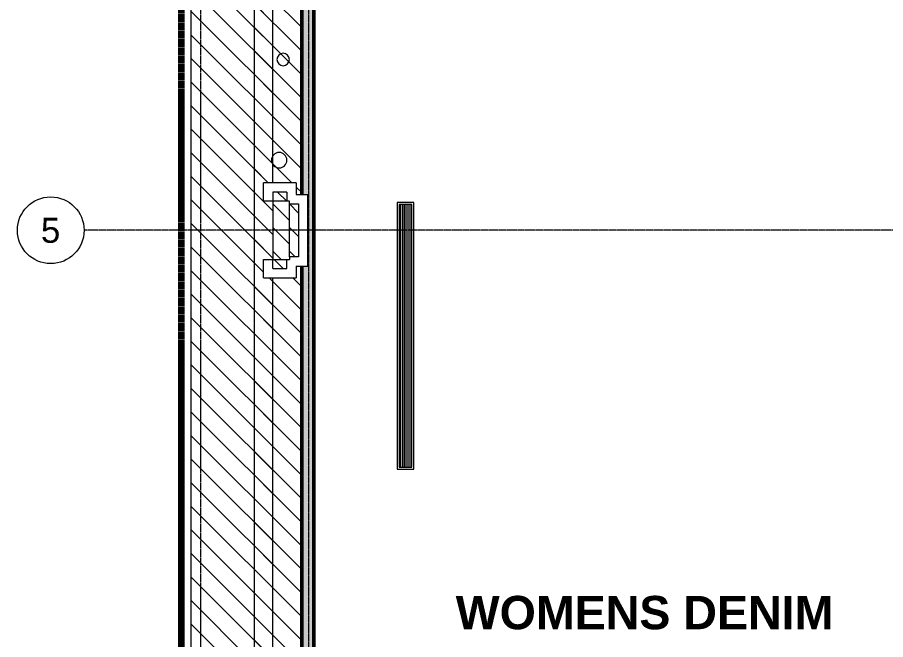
# Model space of a CAD drawing. Header units: inches. Extents: x -956 to 1409, y -1111 to 895.
# Drawn here: x -955.8 to -643.3, y -376.6 to -152.6 of the extents above; entities that cross this region are included whole.
import ezdxf

# ---------------------------------------------------------------- set-up
doc = ezdxf.new("R2010")
doc.units = ezdxf.units.IN
doc.header["$MEASUREMENT"] = 0
for name, pattern in [('Double Dash 3_8_', [1, 0.375, -0.125, 0.125, -0.125, 0.125, -0.125]), ('Double Dash 3_8__2_', [1, 0.375, -0.125, 0.125, -0.125, 0.125, -0.125]), ('Grid Line 1_4_', [0.4375, 0.25, -0.0625, 0.0625, -0.0625])]:
    doc.linetypes.add(name, pattern=pattern)
for name, color, linetype, lineweight in [('A-AREA-IDEN', 2, 'Continuous', 9), ('A-DETL', 90, 'Continuous', 13), ('A-GENM', 13, 'Continuous', 9), ('A-WALL', 113, 'Continuous', 13), ('A-WALL-PATT', 111, 'Continuous', 13), ('C-PROP-LINE', 91, 'Double Dash 3_8_', 20), ('I-WALL', 2, 'Continuous', 13), ('M-EQPM', 50, 'Continuous', 13), ('S-COLS', 52, 'Continuous', 13), ('S-COLS-SYMB', 171, 'Continuous', 20), ('S-GRID', 1, 'Continuous', 9), ('S-GRID-IDEN', 1, 'Continuous', 9)]:
    doc.layers.add(name, color=color, linetype=linetype, lineweight=lineweight)
doc.styles.add('Arial_1', font='arial.ttf', dxfattribs={"height": 9})
doc.styles.add('Arial_B', font='arialbd.ttf', dxfattribs={"height": 12})
pattern_1 = [(135, (0, 0), (-4.24264, -4.24264), [])]

# ---------------------------------------------------------------- blocks, each defined once
blk = doc.blocks.new('Decorative-Pier - 8th - Standard-V16-8TH FLOOR TELECOM UNDERFLOOR ROUTING PLAN')
at = {"layer": 'A-GENM'}
h = blk.add_hatch(dxfattribs=at)
h.set_pattern_fill('FP_25', color=53, style=0, pattern_type=2)
h.set_pattern_definition([(45, (229.244, -867.852), (-4.24264, 4.24264), [])])
h.paths.add_polyline_path([(-10.5, -4), (-10.5, -10), (10.5, -10), (10.5, -4), (-2.8, -4)], flags=0)
at = {"layer": 'A-GENM', "color": 53}
for p, q in [((-17.14, -0.61), (-10.5, -0.61)), ((-17.14, -0.61), (-17.14, -12.39)), ((-10.5, -0.61), (-10.5, -4)), ((10.5, -4), (10.5, -0.61)), ((10.5, -0.61), (17.14, -0.61)), ((17.14, -12.39), (17.14, -0.61)), ((-13.75, -4), (-13.75, -9)), ((-13.75, -4), (-10.5, -4)), ((13.75, -4), (10.5, -4)), ((13.75, -9), (13.75, -4)), ((-13.75, -9), (-10.5, -9)), ((-10.5, -9), (-10.5, -10)), ((10.5, -10), (10.5, -9)), ((13.75, -9), (10.5, -9)), ((-12.89, -12.39), (-17.14, -12.39)), ((-12.89, -12.39), (-12.89, -16.64)), ((-9.5, -10), (-10.5, -10)), ((-9.5, -13.25), (-9.5, -10)), ((9.5, -10), (10.5, -10)), ((9.5, -10), (9.5, -13.25)), ((17.14, -12.39), (12.89, -12.39)), ((12.89, -12.39), (12.89, -16.64)), ((9.5, -13.25), (-9.5, -13.25)), ((-12.89, -16.64), (12.89, -16.64))]:
    blk.add_line(p, q, dxfattribs=at)
at = {"layer": 'S-COLS', "color": 133, "lineweight": 20}
for p, q in [((10.5, -4), (-10.5, -4)), ((-10.5, -4), (-10.5, -9)), ((10.5, -9), (10.5, -4)), ((-9.5, -10), (9.5, -10))]:
    blk.add_line(p, q, dxfattribs=at)
blk = doc.blocks.new('Pipe-Column - Steam - insulated-4697277-8TH FLOOR TELECOM UNDERFLOOR ROUTING PLAN')
at = {"layer": 'S-COLS-SYMB', "color": 133}
for start, end in [(360, 180), (180, 360)]:
    blk.add_arc((0, 0), 2.78, start, end, dxfattribs=at)
blk = doc.blocks.new('Pipe-Column - Pipe4STD-4697198-8TH FLOOR TELECOM UNDERFLOOR ROUTING PLAN')
at = {"layer": 'S-COLS-SYMB', "color": 133}
for start, end in [(360, 180), (180, 360)]:
    blk.add_arc((0, 0), 2.25, start, end, dxfattribs=at)
blk = doc.blocks.new('Supply Register-Floor - 6_ x 96_-5651195-8TH FLOOR TELECOM UNDERFLOOR ROUTING PLAN')
at = {"layer": 'M-EQPM', "color": 53, "lineweight": 9}
for p, q in [((7, 3.5), (-89, 3.5)), ((-89, 3.5), (-89, -2.5)), ((7, -2.5), (7, 3.5)), ((6.25, 2.75), (-88.25, 2.75)), ((-88.25, 2.75), (-88.25, -1.75)), ((-88.25, 2.11), (6.25, 2.11)), ((-88.25, 1.46), (6.25, 1.46)), ((-88.25, 0.82), (6.25, 0.82)), ((-88.25, 0.18), (6.25, 0.18)), ((6.25, -1.75), (6.25, 2.75)), ((-89, -2.5), (7, -2.5)), ((-88.25, -0.46), (6.25, -0.46)), ((6.25, -1.11), (-88.25, -1.11)), ((-88.25, -1.75), (6.25, -1.75))]:
    blk.add_line(p, q, dxfattribs=at)
blk = doc.blocks.new('Family - ___-850868-8TH FLOOR TELECOM UNDERFLOOR ROUTING PLAN')
at = {"layer": 'C-PROP-LINE', "color": 133, "linetype": 'Double Dash 3_8__2_'}
blk.add_line((-889.89, 840.01), (-889.89, -554.08), dxfattribs=at)
blk = doc.blocks.new('Grid - Grid Head - Circle-20770-8TH FLOOR TELECOM UNDERFLOOR ROUTING PLAN')
at = {"layer": 'S-GRID-IDEN', "color": 53}
blk.add_circle((0, 0), 0.125, dxfattribs=at)
blk = doc.blocks.new('18433_1 - AEO NY - CENTRAL_rvt-1-8TH FLOOR TELECOM UNDERFLOOR ROUTING PLAN')
at = {"layer": 'A-WALL-PATT', "lineweight": 9}
h = blk.add_hatch(dxfattribs=at)
h.set_pattern_fill('FP_1', color=53, style=0, pattern_type=2)
h.set_pattern_definition(pattern_1)
h.paths.add_polyline_path([(-863.85, -239.74), (-863.85, -242.99), (-858.85, -242.99), (-858.85, -239.74), (-862.28, -239.74)], flags=0)
h.paths.add_polyline_path([(-863.85, -218.74), (-858.85, -218.74), (-858.85, -215.49), (-863.85, -215.49)], flags=0)
h.paths.add_polyline_path([(-863.85, 13.26), (-863.85, 10.01), (-858.85, 10.01), (-858.85, 13.26), (-862.1, 13.26)], flags=0)
h.paths.add_polyline_path([(-863.85, 34.26), (-858.85, 34.26), (-858.85, 37.51), (-863.85, 37.51)], flags=0)
h.paths.add_polyline_path([(-863.85, 264.01), (-863.85, 260.76), (-858.85, 260.76), (-858.85, 264.01), (-862.1, 264.01)], flags=0)
h.paths.add_polyline_path([(-863.85, 285.01), (-858.85, 285.01), (-858.85, 288.26), (-863.85, 288.25)], flags=0)
h.paths.add_polyline_path([(-863.85, 512.01), (-863.85, 508.76), (-858.85, 508.76), (-858.85, 512.01), (-862.1, 512.01)], flags=0)
h.paths.add_polyline_path([(-863.85, 533.01), (-858.85, 533.01), (-858.85, 536.26), (-863.85, 536.26)], flags=0)
h.paths.add_polyline_path([(-853.35, -546.12), (-853.36, -242.14), (-855.46, -242.14), (-855.46, -246.39), (-867.24, -246.39), (-867.24, -239.74), (-863.85, -239.74), (-863.85, -218.74), (-867.24, -218.74), (-867.24, -212.1), (-855.46, -212.1), (-855.46, -216.35), (-853.35, -216.35), (-853.36, 10.86), (-855.46, 10.86), (-855.46, 6.61), (-867.24, 6.61), (-867.24, 13.26), (-863.85, 13.26), (-863.85, 34.26), (-867.24, 34.26), (-867.24, 40.9), (-855.46, 40.9), (-855.46, 36.65), (-853.35, 36.65), (-853.37, 261.61), (-855.46, 261.61), (-855.46, 257.36), (-867.24, 257.36), (-867.24, 264.01), (-863.85, 264.01), (-863.85, 285.01), (-867.24, 285.01), (-867.24, 291.65), (-855.46, 291.65), (-855.46, 287.4), (-853.35, 287.4), (-853.38, 509.61), (-855.46, 509.61), (-855.46, 505.36), (-867.24, 505.36), (-867.24, 512.01), (-863.85, 512.01), (-863.85, 533.01), (-867.24, 533.01), (-867.24, 539.65), (-855.46, 539.65), (-855.46, 535.4), (-853.35, 535.4), (-853.38, 794.24), (-878.72, 794.24), (-878.72, 797.38), (-893.35, 797.38), (-893.35, -546.12), (-879.85, -546.12)], flags=0)
h.paths.add_polyline_path([(-857.85, -238.74), (-854.6, -238.74), (-854.6, -219.74), (-857.85, -219.74), (-857.85, -235.49)], flags=0)
h.paths.add_polyline_path([(-854.6, 14.26), (-854.6, 33.26), (-857.85, 33.26), (-857.85, 14.26), (-855.46, 14.26)], flags=0)
h.paths.add_polyline_path([(-857.85, 265.01), (-854.6, 265.01), (-854.6, 284.01), (-857.85, 284.01), (-857.85, 268.26)], flags=0)
h.paths.add_polyline_path([(-855.46, 513.01), (-854.6, 513.01), (-854.6, 532.01), (-857.85, 532.01), (-857.85, 513.01)], flags=0)
h = blk.add_hatch(dxfattribs=at)
h.set_pattern_fill('FP_1', color=53, style=0, pattern_type=2)
h.set_pattern_definition(pattern_1)
h.paths.add_polyline_path([(-870.6, -505.87), (-863.85, -505.87), (-863.85, -246.39), (-867.24, -246.39), (-867.24, -239.74), (-863.85, -239.74), (-863.85, -218.74), (-867.24, -218.74), (-867.24, -212.1), (-863.85, -212.1), (-863.85, 6.61), (-867.24, 6.61), (-867.24, 13.26), (-863.85, 13.26), (-863.85, 34.26), (-867.24, 34.26), (-867.24, 40.9), (-863.85, 40.9), (-863.85, 257.36), (-867.24, 257.36), (-867.24, 264.01), (-863.85, 264.01), (-863.85, 285.01), (-867.24, 285.01), (-867.24, 291.65), (-863.85, 291.65), (-863.85, 505.36), (-867.24, 505.36), (-867.24, 512.01), (-863.85, 512.01), (-863.85, 533.01), (-867.24, 533.01), (-867.24, 539.65), (-863.85, 539.65), (-863.85, 794.24), (-870.6, 794.24), (-870.6, -449.84)], flags=0)
h.paths.add_polyline_path([(-870.6, 797.63), (-863.85, 797.63), (-863.85, 799.88), (-870.6, 799.88)], flags=0)
at = {"layer": 'A-WALL-PATT'}
for points in [[(-849.13, -229.62), (-849.13, 797.38), (-852.94, 797.38), (-852.94, 794.24), (-853.38, 794.24), (-853.36, 535.4), (-851.21, 535.4), (-851.21, 509.61), (-853.38, 509.61), (-853.37, 287.4), (-851.21, 287.4), (-851.21, 261.61), (-853.38, 261.61), (-853.38, 36.65), (-851.21, 36.65), (-851.21, 10.86), (-853.38, 10.86), (-853.38, -216.35), (-851.21, -216.35), (-851.21, -229.62)], [(-851.41, -503.74), (-849.13, -503.74), (-849.13, -229.62), (-851.21, -229.62), (-851.21, -242.14), (-853.38, -242.14), (-853.38, -503.74)]]:
    blk.add_hatch(color=253, dxfattribs=at).paths.add_polyline_path(points, flags=0)
at = {"layer": 'A-WALL', "color": 133, "lineweight": 20}
for p, q in [((-893.35, 797.38), (-893.35, -546.12)), ((-870.6, 794.24), (-870.6, -505.87)), ((-853.35, -216.35), (-853.35, 10.86)), ((-863.85, -212.1), (-863.85, 6.61)), ((-853.35, -537.62), (-853.35, -242.14)), ((-863.85, -505.87), (-863.85, -246.39))]:
    blk.add_line(p, q, dxfattribs=at)
at = {"layer": 'I-WALL', "color": 213, "lineweight": 50}
for p, q in [((-849.13, -229.62), (-849.13, 797.38)), ((-853.38, 10.86), (-853.38, -216.35)), ((-849.13, -503.74), (-849.13, -229.62)), ((-853.38, -242.14), (-853.38, -503.74))]:
    blk.add_line(p, q, dxfattribs=at)
at = {"layer": 'S-GRID', "linetype": 'Grid Line 1_4_'}
for p, q in [((-850.85, -529.37), (-850.85, 870.85)), ((965.79, -229.24), (-931.82, -229.24))]:
    blk.add_line(p, q, dxfattribs=at)
at = {"color": 133, "linetype": 'Double Dash 3_8__2_', "lineweight": 20}
blk.add_blockref('Family - ___-850868-8TH FLOOR TELECOM UNDERFLOOR ROUTING PLAN', (0, 0), dxfattribs=at)
at = {"color": 53, "lineweight": 9}
for name, p in [('Pipe-Column - Pipe4STD-4697198-8TH FLOOR TELECOM UNDERFLOOR ROUTING PLAN', (-860.14, -167.77)), ('Pipe-Column - Steam - insulated-4697277-8TH FLOOR TELECOM UNDERFLOOR ROUTING PLAN', (-861.58, -204.01))]:
    blk.add_blockref(name, p, dxfattribs=at)
at = {"color": 53, "lineweight": 9, "rotation": 89.99999999999984}
for name, p in [('Decorative-Pier - 8th - Standard-V16-8TH FLOOR TELECOM UNDERFLOOR ROUTING PLAN', (-867.85, -229.24)), ('Supply Register-Floor - 6_ x 96_-5651195-8TH FLOOR TELECOM UNDERFLOOR ROUTING PLAN', (-815.63, -226.24))]:
    blk.add_blockref(name, p, dxfattribs=at)
at = {"color": 9, "lineweight": 5, "xscale": 95.99999999999994, "yscale": 95.99999999999994, "zscale": 95.99999999999994, "rotation": 89.99999999999982}
blk.add_blockref('Grid - Grid Head - Circle-20770-8TH FLOOR TELECOM UNDERFLOOR ROUTING PLAN', (-943.82, -229.24), dxfattribs=at)
at = {"layer": 'S-GRID-IDEN', "insert": (-947.35, -224.74), "char_height": 9, "width": 8.484, "attachment_point": 1, "style": 'Arial_1'}
blk.add_mtext('5', dxfattribs=at)

msp = doc.modelspace()

# ---------------------------------------------------------------- block references
at = {"lineweight": 5}
msp.add_blockref('18433_1 - AEO NY - CENTRAL_rvt-1-8TH FLOOR TELECOM UNDERFLOOR ROUTING PLAN', (0, 0), dxfattribs=at)

# ---------------------------------------------------------------- next in the draw order: linework, layer by layer
at = {"layer": 'A-DETL', "linetype": 'Double Dash 3_8_', "lineweight": 140}
msp.add_line((-896.85, 843.38), (-896.85, -555.62), dxfattribs=at)

# ---------------------------------------------------------------- next in the draw order: texts
at = {"layer": 'A-AREA-IDEN', "insert": (-798.04, -360.88), "char_height": 12, "width": 166.044, "attachment_point": 1, "style": 'Arial_B'}
msp.add_mtext('WOMENS DENIM', dxfattribs=at)

doc.saveas('drawing.dxf')
